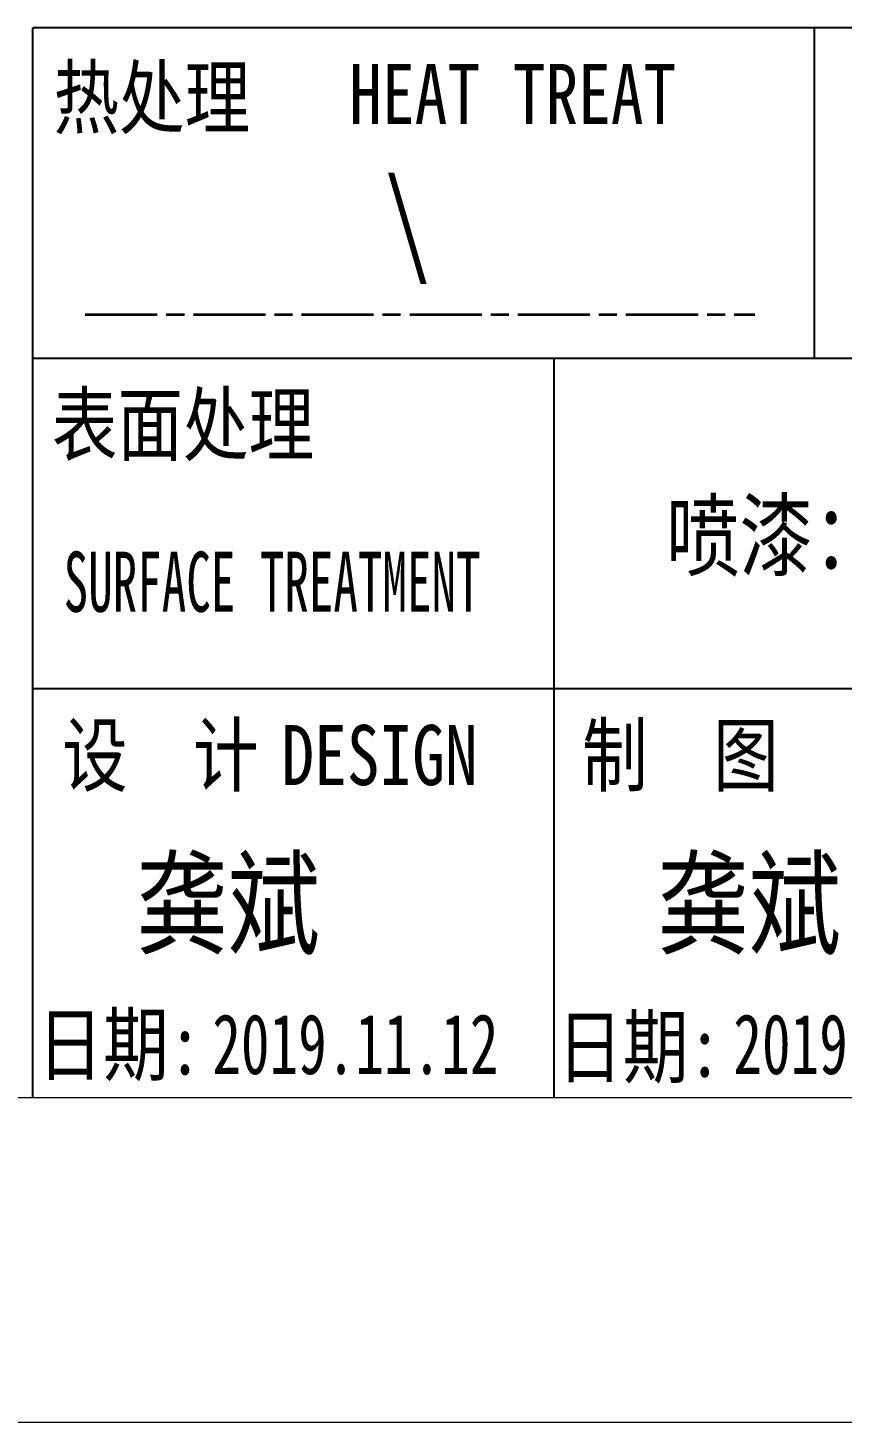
# Model space of a CAD drawing. Header units: millimetres. Extents: x -30157 to 38882, y -29543 to -7215.
# Drawn here: x -28662.3 to -28628.4, y -29542.5 to -29484.5 of the extents above; entities that cross this region are included whole.
import ezdxf
from ezdxf.enums import TextEntityAlignment as Align

# ---------------------------------------------------------------- set-up
doc = ezdxf.new("R2010")
doc.units = ezdxf.units.MM
doc.header["$LTSCALE"] = 0.5
doc.linetypes.add('AM_ISO08W050x2', pattern=[9, 6, -0.75, 1.5, -0.75])
for name, color, linetype, lineweight in [('图框', 7, 'Continuous', 18), ('热处理', 7, 'Continuous', 20), ('粗点划线', 6, 'AM_ISO08W050x2', 35)]:
    doc.layers.add(name, color=color, linetype=linetype, lineweight=lineweight)
doc.layers.add('图框文字', color=7, linetype='Continuous')
doc.layers.add('表面处理', color=7, linetype='Continuous')
doc.layers.add('打印-禁用', color=7, linetype='Continuous', lineweight=15, plot=False)
doc.styles.add('国标', font='simfang.ttf', dxfattribs={"width": 0.8})

# ---------------------------------------------------------------- blocks, each defined once
blk = doc.blocks.new('GZDEH零件A3图框V01版')
at = {"layer": '图框', "linetype": 'Continuous'}
blk.add_line((2882.49, -1832.961), (3272.49, -1832.961), dxfattribs=at)
at = {"layer": '图框文字', "color": 7}
blk.add_line((3272.49, -1788.461), (3092.49, -1788.461), dxfattribs=at)
at = {"layer": '图框文字', "color": 9}
for p, q in [((3272.49, -1788.461), (3092.49, -1788.461)), ((3124.99, -1788.461), (3124.99, -1802.211)), ((3181.99, -1802.211), (3092.49, -1802.211)), ((3114.17, -1802.211), (3114.17, -1815.961)), ((3181.99, -1815.961), (3092.49, -1815.961)), ((3114.17, -1815.961), (3114.17, -1832.961)), ((3114.17, -1815.961), (3114.17, -1832.961))]:
    blk.add_line(p, q, dxfattribs=at)
at = {"layer": '图框文字', "color": 9, "linetype": 'Continuous'}
blk.add_line((3092.49, -1832.961), (3092.49, -1788.461), dxfattribs=at)
at = {"layer": '打印-禁用', "linetype": 'Continuous'}
blk.add_line((2857.49, -1846.461), (3277.49, -1846.461), dxfattribs=at)
at = {"layer": '图框文字', "color": 9, "style": '国标'}
for s, width, p in [('热处理', 0.8, (3093.349, -1792.606)), ('表面处理', 0.8, (3093.275, -1806.208)), ('SURFACE TREATMENT', 0.6, (3093.768, -1812.752)), (' DESIGN', 0.8, (3101.469, -1819.96))]:
    blk.add_text(s, height=2.5, dxfattribs=dict(at, width=width)).set_placement(p)
at = {"layer": '图框文字', "color": 9, "style": '国标', "width": 0.8}
for s, p in [('HEAT TREAT', (3112.454, -1792.456)), ('设  计', (3097.793, -1819.96)), ('制  图', (3119.431, -1819.96)), ('日期:', (3096.088, -1831.999)), ('日期:', (3117.713, -1832.097))]:
    blk.add_text(s, height=2.5, dxfattribs=at).set_placement(p, align=Align.CENTER)
blk = doc.blocks.new('DEH A3')
at = {"layer": '图框'}
blk.add_blockref('GZDEH零件A3图框V01版', (-2857.49, 1846.461), dxfattribs=at)

msp = doc.modelspace()

# ---------------------------------------------------------------- linework, layer by layer
at = {"layer": '粗点划线', "linetype": 'AM_ISO08W050x2'}
msp.add_line((-28659.916, -29496.451), (-28632.055, -29496.451), dxfattribs=at)

# ---------------------------------------------------------------- block references
at = {"layer": '图框'}
msp.add_blockref('DEH A3', (-28897.091, -29542.523), dxfattribs=at)

# ---------------------------------------------------------------- texts
at = {"layer": '图框文字', "color": 3, "style": '国标'}
for s, height, width, p in [('龚斌', 3.5, 0.8, (-28657.793, -29522.706)), ('龚斌', 3.5, 0.8, (-28636.113, -29522.706)), ('2019.11.12', 2.5, 0.7, (-28654.628, -29528.043)), ('2019.11.13', 2.5, 0.7, (-28632.948, -29528.043))]:
    msp.add_text(s, height=height, dxfattribs=dict(at, width=width)).set_placement(p)
at = {"layer": '热处理', "color": 3, "style": '国标', "width": 0.8}
msp.add_text('\\', height=3.5, dxfattribs=at).set_placement((-28646.511, -29494.326), align=Align.CENTER)
at = {"layer": '表面处理', "color": 3, "style": '国标', "width": 0.8}
msp.add_text('喷漆：39  GY07  豆蔻绿', height=2.8, dxfattribs=at).set_placement((-28618.965, -29507.047), align=Align.CENTER)

doc.saveas('drawing.dxf')
